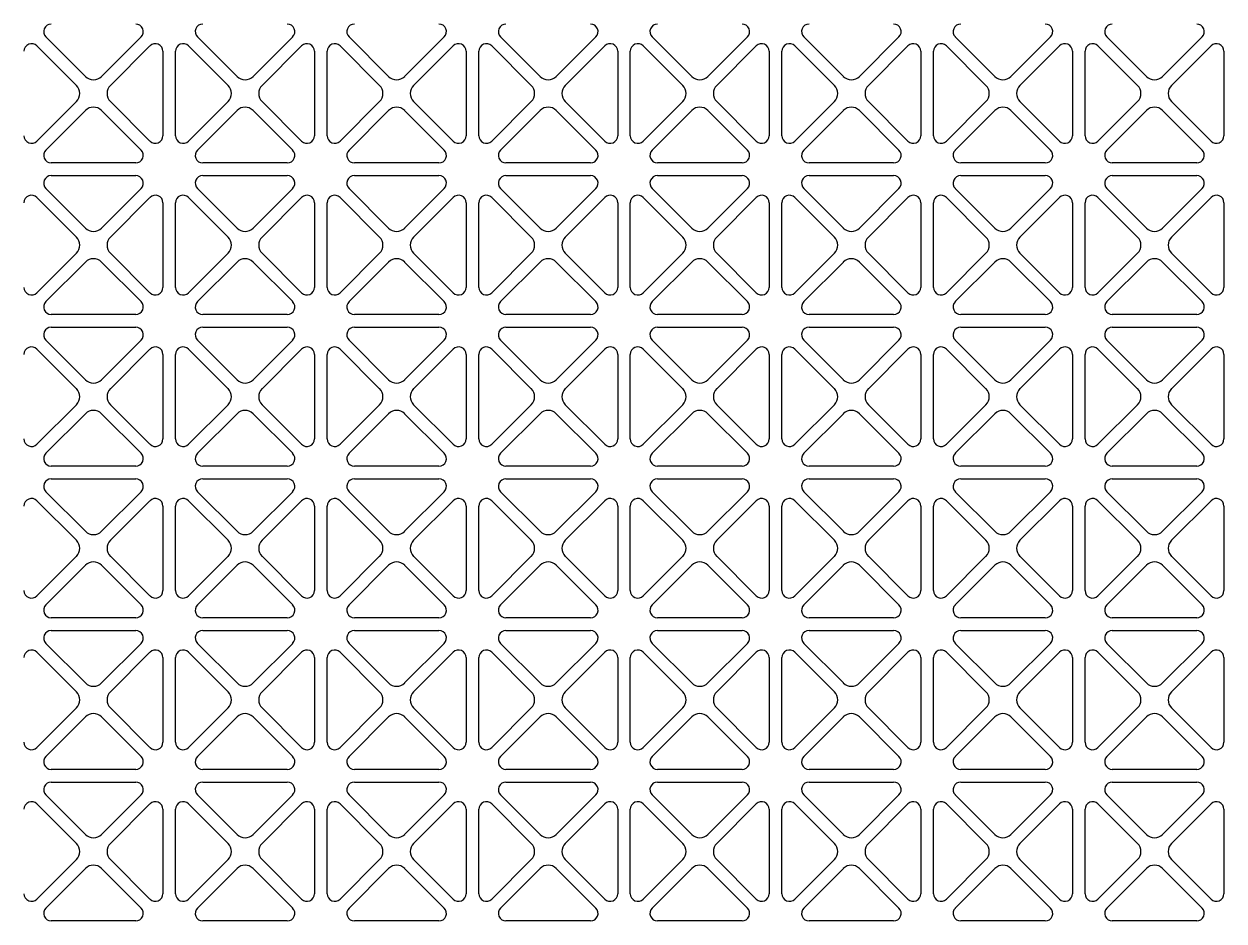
# Model space of a CAD drawing. Header units: millimetres. Extents: x 0 to 87554, y -20854 to 20404.
# Drawn here: x 15390.1 to 15580.1, y -5266.6 to -5124.6 of the extents above; entities that cross this region are included whole.
import ezdxf

# ---------------------------------------------------------------- set-up
doc = ezdxf.new("R2010")
doc.units = ezdxf.units.MM
doc.layers.get('0').update_dxf_attribs({"lineweight": 15})
doc.layers.add('WANGKONG_0', color=7, linetype='Continuous')

# ---------------------------------------------------------------- blocks, each defined once
blk = doc.blocks.new('ju77')
at = {"layer": 'WANGKONG_0', "color": 87, "linetype": 'Continuous'}
for p, q in [((-213.31, 338.69), (-219.58, 344.95)), ((-204.5, 344.95), (-210.77, 338.69)), ((-189.31, 338.69), (-195.58, 344.95)), ((-180.5, 344.95), (-186.77, 338.69)), ((-165.31, 338.69), (-171.58, 344.95)), ((-156.5, 344.95), (-162.77, 338.69)), ((-141.31, 338.69), (-147.58, 344.95)), ((-132.5, 344.95), (-138.77, 338.69)), ((-117.31, 338.69), (-123.58, 344.95)), ((-108.5, 344.95), (-114.77, 338.69)), ((-93.31, 338.69), (-99.58, 344.95)), ((-84.5, 344.95), (-90.77, 338.69)), ((-69.31, 338.69), (-75.58, 344.95)), ((-60.5, 344.95), (-66.77, 338.69)), ((-45.31, 338.69), (-51.58, 344.95)), ((-36.5, 344.95), (-42.77, 338.69)), ((-220.99, 343.54), (-214.73, 337.27)), ((-209.35, 337.27), (-203.09, 343.54)), ((-201.04, 342.69), (-201.04, 329.31)), ((-199.04, 329.31), (-199.04, 342.69)), ((-196.99, 343.54), (-190.73, 337.27)), ((-185.35, 337.27), (-179.09, 343.54)), ((-177.04, 342.69), (-177.04, 329.31)), ((-175.04, 329.31), (-175.04, 342.69)), ((-172.99, 343.54), (-166.73, 337.27)), ((-161.35, 337.27), (-155.09, 343.54)), ((-153.04, 342.69), (-153.04, 329.31)), ((-151.04, 329.31), (-151.04, 342.69)), ((-148.99, 343.54), (-142.73, 337.27)), ((-137.35, 337.27), (-131.09, 343.54)), ((-129.04, 342.69), (-129.04, 329.31)), ((-127.04, 329.31), (-127.04, 342.69)), ((-124.99, 343.54), (-118.73, 337.27)), ((-113.35, 337.27), (-107.09, 343.54)), ((-105.04, 342.69), (-105.04, 329.31)), ((-103.04, 329.31), (-103.04, 342.69)), ((-100.99, 343.54), (-94.73, 337.27)), ((-89.35, 337.27), (-83.09, 343.54)), ((-81.04, 342.69), (-81.04, 329.31)), ((-79.04, 329.31), (-79.04, 342.69)), ((-76.99, 343.54), (-70.73, 337.27)), ((-65.35, 337.27), (-59.09, 343.54)), ((-57.04, 342.69), (-57.04, 329.31)), ((-55.04, 329.31), (-55.04, 342.69)), ((-52.99, 343.54), (-46.73, 337.27)), ((-41.35, 337.27), (-35.09, 343.54)), ((-33.04, 342.69), (-33.04, 329.31)), ((-214.73, 334.73), (-220.99, 328.46)), ((-203.09, 328.46), (-209.35, 334.73)), ((-190.73, 334.73), (-196.99, 328.46)), ((-179.09, 328.46), (-185.35, 334.73)), ((-166.73, 334.73), (-172.99, 328.46)), ((-155.09, 328.46), (-161.35, 334.73)), ((-142.73, 334.73), (-148.99, 328.46)), ((-131.09, 328.46), (-137.35, 334.73)), ((-118.73, 334.73), (-124.99, 328.46)), ((-107.09, 328.46), (-113.35, 334.73)), ((-94.73, 334.73), (-100.99, 328.46)), ((-83.09, 328.46), (-89.35, 334.73)), ((-70.73, 334.73), (-76.99, 328.46)), ((-59.09, 328.46), (-65.35, 334.73)), ((-46.73, 334.73), (-52.99, 328.46)), ((-35.09, 328.46), (-41.35, 334.73)), ((-219.58, 327.05), (-213.31, 333.31)), ((-210.77, 333.31), (-204.5, 327.05)), ((-195.58, 327.05), (-189.31, 333.31)), ((-186.77, 333.31), (-180.5, 327.05)), ((-171.58, 327.05), (-165.31, 333.31)), ((-162.77, 333.31), (-156.5, 327.05)), ((-147.58, 327.05), (-141.31, 333.31)), ((-138.77, 333.31), (-132.5, 327.05)), ((-123.58, 327.05), (-117.31, 333.31)), ((-114.77, 333.31), (-108.5, 327.05)), ((-99.58, 327.05), (-93.31, 333.31)), ((-90.77, 333.31), (-84.5, 327.05)), ((-75.58, 327.05), (-69.31, 333.31)), ((-66.77, 333.31), (-60.5, 327.05)), ((-51.58, 327.05), (-45.31, 333.31)), ((-42.77, 333.31), (-36.5, 327.05)), ((-205.35, 325), (-218.73, 325)), ((-181.35, 325), (-194.73, 325)), ((-157.35, 325), (-170.73, 325)), ((-133.35, 325), (-146.73, 325)), ((-109.35, 325), (-122.73, 325)), ((-85.35, 325), (-98.73, 325)), ((-61.35, 325), (-74.73, 325)), ((-37.35, 325), (-50.73, 325)), ((-218.73, 323), (-205.35, 323)), ((-194.73, 323), (-181.35, 323)), ((-170.73, 323), (-157.35, 323)), ((-146.73, 323), (-133.35, 323)), ((-122.73, 323), (-109.35, 323)), ((-98.73, 323), (-85.35, 323)), ((-74.73, 323), (-61.35, 323)), ((-50.73, 323), (-37.35, 323)), ((-220.99, 319.54), (-214.73, 313.27)), ((-213.31, 314.69), (-219.58, 320.95)), ((-204.5, 320.95), (-210.77, 314.69)), ((-209.35, 313.27), (-203.09, 319.54)), ((-196.99, 319.54), (-190.73, 313.27)), ((-189.31, 314.69), (-195.58, 320.95)), ((-180.5, 320.95), (-186.77, 314.69)), ((-185.35, 313.27), (-179.09, 319.54)), ((-172.99, 319.54), (-166.73, 313.27)), ((-165.31, 314.69), (-171.58, 320.95)), ((-156.5, 320.95), (-162.77, 314.69)), ((-161.35, 313.27), (-155.09, 319.54)), ((-148.99, 319.54), (-142.73, 313.27)), ((-141.31, 314.69), (-147.58, 320.95)), ((-132.5, 320.95), (-138.77, 314.69)), ((-137.35, 313.27), (-131.09, 319.54)), ((-124.99, 319.54), (-118.73, 313.27)), ((-117.31, 314.69), (-123.58, 320.95)), ((-108.5, 320.95), (-114.77, 314.69)), ((-113.35, 313.27), (-107.09, 319.54)), ((-100.99, 319.54), (-94.73, 313.27)), ((-93.31, 314.69), (-99.58, 320.95)), ((-84.5, 320.95), (-90.77, 314.69)), ((-89.35, 313.27), (-83.09, 319.54)), ((-76.99, 319.54), (-70.73, 313.27)), ((-69.31, 314.69), (-75.58, 320.95)), ((-60.5, 320.95), (-66.77, 314.69)), ((-65.35, 313.27), (-59.09, 319.54)), ((-52.99, 319.54), (-46.73, 313.27)), ((-45.31, 314.69), (-51.58, 320.95)), ((-36.5, 320.95), (-42.77, 314.69)), ((-41.35, 313.27), (-35.09, 319.54)), ((-201.04, 318.69), (-201.04, 305.31)), ((-199.04, 305.31), (-199.04, 318.69)), ((-177.04, 318.69), (-177.04, 305.31)), ((-175.04, 305.31), (-175.04, 318.69)), ((-153.04, 318.69), (-153.04, 305.31)), ((-151.04, 305.31), (-151.04, 318.69)), ((-129.04, 318.69), (-129.04, 305.31)), ((-127.04, 305.31), (-127.04, 318.69)), ((-105.04, 318.69), (-105.04, 305.31)), ((-103.04, 305.31), (-103.04, 318.69)), ((-81.04, 318.69), (-81.04, 305.31)), ((-79.04, 305.31), (-79.04, 318.69)), ((-57.04, 318.69), (-57.04, 305.31)), ((-55.04, 305.31), (-55.04, 318.69)), ((-33.04, 318.69), (-33.04, 305.31)), ((-214.73, 310.73), (-220.99, 304.46)), ((-203.09, 304.46), (-209.35, 310.73)), ((-190.73, 310.73), (-196.99, 304.46)), ((-179.09, 304.46), (-185.35, 310.73)), ((-166.73, 310.73), (-172.99, 304.46)), ((-155.09, 304.46), (-161.35, 310.73)), ((-142.73, 310.73), (-148.99, 304.46)), ((-131.09, 304.46), (-137.35, 310.73)), ((-118.73, 310.73), (-124.99, 304.46)), ((-107.09, 304.46), (-113.35, 310.73)), ((-94.73, 310.73), (-100.99, 304.46)), ((-83.09, 304.46), (-89.35, 310.73)), ((-70.73, 310.73), (-76.99, 304.46)), ((-59.09, 304.46), (-65.35, 310.73)), ((-46.73, 310.73), (-52.99, 304.46)), ((-35.09, 304.46), (-41.35, 310.73)), ((-219.58, 303.05), (-213.31, 309.31)), ((-210.77, 309.31), (-204.5, 303.05)), ((-195.58, 303.05), (-189.31, 309.31)), ((-186.77, 309.31), (-180.5, 303.05)), ((-171.58, 303.05), (-165.31, 309.31)), ((-162.77, 309.31), (-156.5, 303.05)), ((-147.58, 303.05), (-141.31, 309.31)), ((-138.77, 309.31), (-132.5, 303.05)), ((-123.58, 303.05), (-117.31, 309.31)), ((-114.77, 309.31), (-108.5, 303.05)), ((-99.58, 303.05), (-93.31, 309.31)), ((-90.77, 309.31), (-84.5, 303.05)), ((-75.58, 303.05), (-69.31, 309.31)), ((-66.77, 309.31), (-60.5, 303.05)), ((-51.58, 303.05), (-45.31, 309.31)), ((-42.77, 309.31), (-36.5, 303.05)), ((-205.35, 301), (-218.73, 301)), ((-181.35, 301), (-194.73, 301)), ((-157.35, 301), (-170.73, 301)), ((-133.35, 301), (-146.73, 301)), ((-109.35, 301), (-122.73, 301)), ((-85.35, 301), (-98.73, 301)), ((-61.35, 301), (-74.73, 301)), ((-37.35, 301), (-50.73, 301)), ((-218.73, 299), (-205.35, 299)), ((-194.73, 299), (-181.35, 299)), ((-170.73, 299), (-157.35, 299)), ((-146.73, 299), (-133.35, 299)), ((-122.73, 299), (-109.35, 299)), ((-98.73, 299), (-85.35, 299)), ((-74.73, 299), (-61.35, 299)), ((-50.73, 299), (-37.35, 299)), ((-213.31, 290.69), (-219.58, 296.95)), ((-204.5, 296.95), (-210.77, 290.69)), ((-189.31, 290.69), (-195.58, 296.95)), ((-180.5, 296.95), (-186.77, 290.69)), ((-165.31, 290.69), (-171.58, 296.95)), ((-156.5, 296.95), (-162.77, 290.69)), ((-141.31, 290.69), (-147.58, 296.95)), ((-132.5, 296.95), (-138.77, 290.69)), ((-117.31, 290.69), (-123.58, 296.95)), ((-108.5, 296.95), (-114.77, 290.69)), ((-93.31, 290.69), (-99.58, 296.95)), ((-84.5, 296.95), (-90.77, 290.69)), ((-69.31, 290.69), (-75.58, 296.95)), ((-60.5, 296.95), (-66.77, 290.69)), ((-45.31, 290.69), (-51.58, 296.95)), ((-36.5, 296.95), (-42.77, 290.69)), ((-220.99, 295.54), (-214.73, 289.27)), ((-209.35, 289.27), (-203.09, 295.54)), ((-201.04, 294.69), (-201.04, 281.31)), ((-199.04, 281.31), (-199.04, 294.69)), ((-196.99, 295.54), (-190.73, 289.27)), ((-185.35, 289.27), (-179.09, 295.54)), ((-177.04, 294.69), (-177.04, 281.31)), ((-175.04, 281.31), (-175.04, 294.69)), ((-172.99, 295.54), (-166.73, 289.27)), ((-161.35, 289.27), (-155.09, 295.54)), ((-153.04, 294.69), (-153.04, 281.31)), ((-151.04, 281.31), (-151.04, 294.69)), ((-148.99, 295.54), (-142.73, 289.27)), ((-137.35, 289.27), (-131.09, 295.54)), ((-129.04, 294.69), (-129.04, 281.31)), ((-127.04, 281.31), (-127.04, 294.69)), ((-124.99, 295.54), (-118.73, 289.27)), ((-113.35, 289.27), (-107.09, 295.54)), ((-105.04, 294.69), (-105.04, 281.31)), ((-103.04, 281.31), (-103.04, 294.69)), ((-100.99, 295.54), (-94.73, 289.27)), ((-89.35, 289.27), (-83.09, 295.54)), ((-81.04, 294.69), (-81.04, 281.31)), ((-79.04, 281.31), (-79.04, 294.69)), ((-76.99, 295.54), (-70.73, 289.27)), ((-65.35, 289.27), (-59.09, 295.54)), ((-57.04, 294.69), (-57.04, 281.31)), ((-55.04, 281.31), (-55.04, 294.69)), ((-52.99, 295.54), (-46.73, 289.27)), ((-41.35, 289.27), (-35.09, 295.54)), ((-33.04, 294.69), (-33.04, 281.31)), ((-214.73, 286.73), (-220.99, 280.46)), ((-219.58, 279.05), (-213.31, 285.31)), ((-210.77, 285.31), (-204.5, 279.05)), ((-203.09, 280.46), (-209.35, 286.73)), ((-190.73, 286.73), (-196.99, 280.46)), ((-195.58, 279.05), (-189.31, 285.31)), ((-186.77, 285.31), (-180.5, 279.05)), ((-179.09, 280.46), (-185.35, 286.73)), ((-166.73, 286.73), (-172.99, 280.46)), ((-171.58, 279.05), (-165.31, 285.31)), ((-162.77, 285.31), (-156.5, 279.05)), ((-155.09, 280.46), (-161.35, 286.73)), ((-142.73, 286.73), (-148.99, 280.46)), ((-147.58, 279.05), (-141.31, 285.31)), ((-138.77, 285.31), (-132.5, 279.05)), ((-131.09, 280.46), (-137.35, 286.73)), ((-118.73, 286.73), (-124.99, 280.46)), ((-123.58, 279.05), (-117.31, 285.31)), ((-114.77, 285.31), (-108.5, 279.05)), ((-107.09, 280.46), (-113.35, 286.73)), ((-94.73, 286.73), (-100.99, 280.46)), ((-99.58, 279.05), (-93.31, 285.31)), ((-90.77, 285.31), (-84.5, 279.05)), ((-83.09, 280.46), (-89.35, 286.73)), ((-70.73, 286.73), (-76.99, 280.46)), ((-75.58, 279.05), (-69.31, 285.31)), ((-66.77, 285.31), (-60.5, 279.05)), ((-59.09, 280.46), (-65.35, 286.73)), ((-46.73, 286.73), (-52.99, 280.46)), ((-51.58, 279.05), (-45.31, 285.31)), ((-42.77, 285.31), (-36.5, 279.05)), ((-35.09, 280.46), (-41.35, 286.73)), ((-205.35, 277), (-218.73, 277)), ((-181.35, 277), (-194.73, 277)), ((-157.35, 277), (-170.73, 277)), ((-133.35, 277), (-146.73, 277)), ((-109.35, 277), (-122.73, 277)), ((-85.35, 277), (-98.73, 277)), ((-61.35, 277), (-74.73, 277)), ((-37.35, 277), (-50.73, 277)), ((-218.73, 275), (-205.35, 275)), ((-194.73, 275), (-181.35, 275)), ((-170.73, 275), (-157.35, 275)), ((-146.73, 275), (-133.35, 275)), ((-122.73, 275), (-109.35, 275)), ((-98.73, 275), (-85.35, 275)), ((-74.73, 275), (-61.35, 275)), ((-50.73, 275), (-37.35, 275)), ((-213.31, 266.69), (-219.58, 272.95)), ((-204.5, 272.95), (-210.77, 266.69)), ((-189.31, 266.69), (-195.58, 272.95)), ((-180.5, 272.95), (-186.77, 266.69)), ((-165.31, 266.69), (-171.58, 272.95)), ((-156.5, 272.95), (-162.77, 266.69)), ((-141.31, 266.69), (-147.58, 272.95)), ((-132.5, 272.95), (-138.77, 266.69)), ((-117.31, 266.69), (-123.58, 272.95)), ((-108.5, 272.95), (-114.77, 266.69)), ((-93.31, 266.69), (-99.58, 272.95)), ((-84.5, 272.95), (-90.77, 266.69)), ((-69.31, 266.69), (-75.58, 272.95)), ((-60.5, 272.95), (-66.77, 266.69)), ((-45.31, 266.69), (-51.58, 272.95)), ((-36.5, 272.95), (-42.77, 266.69)), ((-220.99, 271.54), (-214.73, 265.27)), ((-209.35, 265.27), (-203.09, 271.54)), ((-201.04, 270.69), (-201.04, 257.31)), ((-199.04, 257.31), (-199.04, 270.69)), ((-196.99, 271.54), (-190.73, 265.27)), ((-185.35, 265.27), (-179.09, 271.54)), ((-177.04, 270.69), (-177.04, 257.31)), ((-175.04, 257.31), (-175.04, 270.69)), ((-172.99, 271.54), (-166.73, 265.27)), ((-161.35, 265.27), (-155.09, 271.54)), ((-153.04, 270.69), (-153.04, 257.31)), ((-151.04, 257.31), (-151.04, 270.69)), ((-148.99, 271.54), (-142.73, 265.27)), ((-137.35, 265.27), (-131.09, 271.54)), ((-129.04, 270.69), (-129.04, 257.31)), ((-127.04, 257.31), (-127.04, 270.69)), ((-124.99, 271.54), (-118.73, 265.27)), ((-113.35, 265.27), (-107.09, 271.54)), ((-105.04, 270.69), (-105.04, 257.31)), ((-103.04, 257.31), (-103.04, 270.69)), ((-100.99, 271.54), (-94.73, 265.27)), ((-89.35, 265.27), (-83.09, 271.54)), ((-81.04, 270.69), (-81.04, 257.31)), ((-79.04, 257.31), (-79.04, 270.69)), ((-76.99, 271.54), (-70.73, 265.27)), ((-65.35, 265.27), (-59.09, 271.54)), ((-57.04, 270.69), (-57.04, 257.31)), ((-55.04, 257.31), (-55.04, 270.69)), ((-52.99, 271.54), (-46.73, 265.27)), ((-41.35, 265.27), (-35.09, 271.54)), ((-33.04, 270.69), (-33.04, 257.31)), ((-214.73, 262.73), (-220.99, 256.46)), ((-203.09, 256.46), (-209.35, 262.73)), ((-190.73, 262.73), (-196.99, 256.46)), ((-179.09, 256.46), (-185.35, 262.73)), ((-166.73, 262.73), (-172.99, 256.46)), ((-155.09, 256.46), (-161.35, 262.73)), ((-142.73, 262.73), (-148.99, 256.46)), ((-131.09, 256.46), (-137.35, 262.73)), ((-118.73, 262.73), (-124.99, 256.46)), ((-107.09, 256.46), (-113.35, 262.73)), ((-94.73, 262.73), (-100.99, 256.46)), ((-83.09, 256.46), (-89.35, 262.73)), ((-70.73, 262.73), (-76.99, 256.46)), ((-59.09, 256.46), (-65.35, 262.73)), ((-46.73, 262.73), (-52.99, 256.46)), ((-35.09, 256.46), (-41.35, 262.73)), ((-219.58, 255.05), (-213.31, 261.31)), ((-210.77, 261.31), (-204.5, 255.05)), ((-195.58, 255.05), (-189.31, 261.31)), ((-186.77, 261.31), (-180.5, 255.05)), ((-171.58, 255.05), (-165.31, 261.31)), ((-162.77, 261.31), (-156.5, 255.05)), ((-147.58, 255.05), (-141.31, 261.31)), ((-138.77, 261.31), (-132.5, 255.05)), ((-123.58, 255.05), (-117.31, 261.31)), ((-114.77, 261.31), (-108.5, 255.05)), ((-99.58, 255.05), (-93.31, 261.31)), ((-90.77, 261.31), (-84.5, 255.05)), ((-75.58, 255.05), (-69.31, 261.31)), ((-66.77, 261.31), (-60.5, 255.05)), ((-51.58, 255.05), (-45.31, 261.31)), ((-42.77, 261.31), (-36.5, 255.05)), ((-205.35, 253), (-218.73, 253)), ((-181.35, 253), (-194.73, 253)), ((-157.35, 253), (-170.73, 253)), ((-133.35, 253), (-146.73, 253)), ((-109.35, 253), (-122.73, 253)), ((-85.35, 253), (-98.73, 253)), ((-61.35, 253), (-74.73, 253)), ((-37.35, 253), (-50.73, 253)), ((-218.73, 251), (-205.35, 251)), ((-194.73, 251), (-181.35, 251)), ((-170.73, 251), (-157.35, 251)), ((-146.73, 251), (-133.35, 251)), ((-122.73, 251), (-109.35, 251)), ((-98.73, 251), (-85.35, 251)), ((-74.73, 251), (-61.35, 251)), ((-50.73, 251), (-37.35, 251)), ((-213.31, 242.69), (-219.58, 248.95)), ((-204.5, 248.95), (-210.77, 242.69)), ((-189.31, 242.69), (-195.58, 248.95)), ((-180.5, 248.95), (-186.77, 242.69)), ((-165.31, 242.69), (-171.58, 248.95)), ((-156.5, 248.95), (-162.77, 242.69)), ((-141.31, 242.69), (-147.58, 248.95)), ((-132.5, 248.95), (-138.77, 242.69)), ((-117.31, 242.69), (-123.58, 248.95)), ((-108.5, 248.95), (-114.77, 242.69)), ((-93.31, 242.69), (-99.58, 248.95)), ((-84.5, 248.95), (-90.77, 242.69)), ((-69.31, 242.69), (-75.58, 248.95)), ((-60.5, 248.95), (-66.77, 242.69)), ((-45.31, 242.69), (-51.58, 248.95)), ((-36.5, 248.95), (-42.77, 242.69)), ((-220.99, 247.54), (-214.73, 241.27)), ((-209.35, 241.27), (-203.09, 247.54)), ((-196.99, 247.54), (-190.73, 241.27)), ((-185.35, 241.27), (-179.09, 247.54)), ((-172.99, 247.54), (-166.73, 241.27)), ((-161.35, 241.27), (-155.09, 247.54)), ((-148.99, 247.54), (-142.73, 241.27)), ((-137.35, 241.27), (-131.09, 247.54)), ((-124.99, 247.54), (-118.73, 241.27)), ((-113.35, 241.27), (-107.09, 247.54)), ((-100.99, 247.54), (-94.73, 241.27)), ((-89.35, 241.27), (-83.09, 247.54)), ((-76.99, 247.54), (-70.73, 241.27)), ((-65.35, 241.27), (-59.09, 247.54)), ((-52.99, 247.54), (-46.73, 241.27)), ((-41.35, 241.27), (-35.09, 247.54)), ((-201.04, 246.69), (-201.04, 233.31)), ((-199.04, 233.31), (-199.04, 246.69)), ((-177.04, 246.69), (-177.04, 233.31)), ((-175.04, 233.31), (-175.04, 246.69)), ((-153.04, 246.69), (-153.04, 233.31)), ((-151.04, 233.31), (-151.04, 246.69)), ((-129.04, 246.69), (-129.04, 233.31)), ((-127.04, 233.31), (-127.04, 246.69)), ((-105.04, 246.69), (-105.04, 233.31)), ((-103.04, 233.31), (-103.04, 246.69)), ((-81.04, 246.69), (-81.04, 233.31)), ((-79.04, 233.31), (-79.04, 246.69)), ((-57.04, 246.69), (-57.04, 233.31)), ((-55.04, 233.31), (-55.04, 246.69)), ((-33.04, 246.69), (-33.04, 233.31)), ((-214.73, 238.73), (-220.99, 232.46)), ((-203.09, 232.46), (-209.35, 238.73)), ((-190.73, 238.73), (-196.99, 232.46)), ((-179.09, 232.46), (-185.35, 238.73)), ((-166.73, 238.73), (-172.99, 232.46)), ((-155.09, 232.46), (-161.35, 238.73)), ((-142.73, 238.73), (-148.99, 232.46)), ((-131.09, 232.46), (-137.35, 238.73)), ((-118.73, 238.73), (-124.99, 232.46)), ((-107.09, 232.46), (-113.35, 238.73)), ((-94.73, 238.73), (-100.99, 232.46)), ((-83.09, 232.46), (-89.35, 238.73)), ((-70.73, 238.73), (-76.99, 232.46)), ((-59.09, 232.46), (-65.35, 238.73)), ((-46.73, 238.73), (-52.99, 232.46)), ((-35.09, 232.46), (-41.35, 238.73)), ((-219.58, 231.05), (-213.31, 237.31)), ((-210.77, 237.31), (-204.5, 231.05)), ((-195.58, 231.05), (-189.31, 237.31)), ((-186.77, 237.31), (-180.5, 231.05)), ((-171.58, 231.05), (-165.31, 237.31)), ((-162.77, 237.31), (-156.5, 231.05)), ((-147.58, 231.05), (-141.31, 237.31)), ((-138.77, 237.31), (-132.5, 231.05)), ((-123.58, 231.05), (-117.31, 237.31)), ((-114.77, 237.31), (-108.5, 231.05)), ((-99.58, 231.05), (-93.31, 237.31)), ((-90.77, 237.31), (-84.5, 231.05)), ((-75.58, 231.05), (-69.31, 237.31)), ((-66.77, 237.31), (-60.5, 231.05)), ((-51.58, 231.05), (-45.31, 237.31)), ((-42.77, 237.31), (-36.5, 231.05)), ((-205.35, 229), (-218.73, 229)), ((-181.35, 229), (-194.73, 229)), ((-157.35, 229), (-170.73, 229)), ((-133.35, 229), (-146.73, 229)), ((-109.35, 229), (-122.73, 229)), ((-85.35, 229), (-98.73, 229)), ((-61.35, 229), (-74.73, 229)), ((-37.35, 229), (-50.73, 229)), ((-218.73, 227), (-205.35, 227)), ((-194.73, 227), (-181.35, 227)), ((-170.73, 227), (-157.35, 227)), ((-146.73, 227), (-133.35, 227)), ((-122.73, 227), (-109.35, 227)), ((-98.73, 227), (-85.35, 227)), ((-74.73, 227), (-61.35, 227)), ((-50.73, 227), (-37.35, 227)), ((-213.31, 218.69), (-219.58, 224.95)), ((-204.5, 224.95), (-210.77, 218.69)), ((-189.31, 218.69), (-195.58, 224.95)), ((-180.5, 224.95), (-186.77, 218.69)), ((-165.31, 218.69), (-171.58, 224.95)), ((-156.5, 224.95), (-162.77, 218.69)), ((-141.31, 218.69), (-147.58, 224.95)), ((-132.5, 224.95), (-138.77, 218.69)), ((-117.31, 218.69), (-123.58, 224.95)), ((-108.5, 224.95), (-114.77, 218.69)), ((-93.31, 218.69), (-99.58, 224.95)), ((-84.5, 224.95), (-90.77, 218.69)), ((-69.31, 218.69), (-75.58, 224.95)), ((-60.5, 224.95), (-66.77, 218.69)), ((-45.31, 218.69), (-51.58, 224.95)), ((-36.5, 224.95), (-42.77, 218.69)), ((-220.99, 223.54), (-214.73, 217.27)), ((-209.35, 217.27), (-203.09, 223.54)), ((-201.04, 222.69), (-201.04, 209.31)), ((-199.04, 209.31), (-199.04, 222.69)), ((-196.99, 223.54), (-190.73, 217.27)), ((-185.35, 217.27), (-179.09, 223.54)), ((-177.04, 222.69), (-177.04, 209.31)), ((-175.04, 209.31), (-175.04, 222.69)), ((-172.99, 223.54), (-166.73, 217.27)), ((-161.35, 217.27), (-155.09, 223.54)), ((-153.04, 222.69), (-153.04, 209.31)), ((-151.04, 209.31), (-151.04, 222.69)), ((-148.99, 223.54), (-142.73, 217.27)), ((-137.35, 217.27), (-131.09, 223.54)), ((-129.04, 222.69), (-129.04, 209.31)), ((-127.04, 209.31), (-127.04, 222.69)), ((-124.99, 223.54), (-118.73, 217.27)), ((-113.35, 217.27), (-107.09, 223.54)), ((-105.04, 222.69), (-105.04, 209.31)), ((-103.04, 209.31), (-103.04, 222.69)), ((-100.99, 223.54), (-94.73, 217.27)), ((-89.35, 217.27), (-83.09, 223.54)), ((-81.04, 222.69), (-81.04, 209.31)), ((-79.04, 209.31), (-79.04, 222.69)), ((-76.99, 223.54), (-70.73, 217.27)), ((-65.35, 217.27), (-59.09, 223.54)), ((-57.04, 222.69), (-57.04, 209.31)), ((-55.04, 209.31), (-55.04, 222.69)), ((-52.99, 223.54), (-46.73, 217.27)), ((-41.35, 217.27), (-35.09, 223.54)), ((-33.04, 222.69), (-33.04, 209.31)), ((-214.73, 214.73), (-220.99, 208.46)), ((-203.09, 208.46), (-209.35, 214.73)), ((-190.73, 214.73), (-196.99, 208.46)), ((-179.09, 208.46), (-185.35, 214.73)), ((-166.73, 214.73), (-172.99, 208.46)), ((-155.09, 208.46), (-161.35, 214.73)), ((-142.73, 214.73), (-148.99, 208.46)), ((-131.09, 208.46), (-137.35, 214.73)), ((-118.73, 214.73), (-124.99, 208.46)), ((-107.09, 208.46), (-113.35, 214.73)), ((-94.73, 214.73), (-100.99, 208.46)), ((-83.09, 208.46), (-89.35, 214.73)), ((-70.73, 214.73), (-76.99, 208.46)), ((-59.09, 208.46), (-65.35, 214.73)), ((-46.73, 214.73), (-52.99, 208.46)), ((-35.09, 208.46), (-41.35, 214.73)), ((-219.58, 207.05), (-213.31, 213.31)), ((-210.77, 213.31), (-204.5, 207.05)), ((-195.58, 207.05), (-189.31, 213.31)), ((-186.77, 213.31), (-180.5, 207.05)), ((-171.58, 207.05), (-165.31, 213.31)), ((-162.77, 213.31), (-156.5, 207.05)), ((-147.58, 207.05), (-141.31, 213.31)), ((-138.77, 213.31), (-132.5, 207.05)), ((-123.58, 207.05), (-117.31, 213.31)), ((-114.77, 213.31), (-108.5, 207.05)), ((-99.58, 207.05), (-93.31, 213.31)), ((-90.77, 213.31), (-84.5, 207.05)), ((-75.58, 207.05), (-69.31, 213.31)), ((-66.77, 213.31), (-60.5, 207.05)), ((-51.58, 207.05), (-45.31, 213.31)), ((-42.77, 213.31), (-36.5, 207.05)), ((-205.35, 205), (-218.73, 205)), ((-181.35, 205), (-194.73, 205)), ((-157.35, 205), (-170.73, 205)), ((-133.35, 205), (-146.73, 205)), ((-109.35, 205), (-122.73, 205)), ((-85.35, 205), (-98.73, 205)), ((-61.35, 205), (-74.73, 205)), ((-37.35, 205), (-50.73, 205))]:
    blk.add_line(p, q, dxfattribs=at)
for centre, radius, start, end in [((-218.73, 345.8), 1.2, 90, 225), ((-205.35, 345.8), 1.2, 315, 90), ((-194.73, 345.8), 1.2, 90, 225), ((-181.35, 345.8), 1.2, 315, 90), ((-170.73, 345.8), 1.2, 90, 225), ((-157.35, 345.8), 1.2, 315, 90), ((-146.73, 345.8), 1.2, 90, 225), ((-133.35, 345.8), 1.2, 315, 90), ((-122.73, 345.8), 1.2, 90, 225), ((-109.35, 345.8), 1.2, 315, 90), ((-98.73, 345.8), 1.2, 90, 225), ((-85.35, 345.8), 1.2, 315, 90), ((-74.73, 345.8), 1.2, 90, 225), ((-61.35, 345.8), 1.2, 315, 90), ((-50.73, 345.8), 1.2, 90, 225), ((-37.35, 345.8), 1.2, 315, 90), ((-221.84, 342.69), 1.2, 45, 180), ((-202.24, 342.69), 1.2, 0, 135), ((-197.84, 342.69), 1.2, 45, 180), ((-178.24, 342.69), 1.2, 0, 135), ((-173.84, 342.69), 1.2, 45, 180), ((-154.24, 342.69), 1.2, 0, 135), ((-149.84, 342.69), 1.2, 45, 180), ((-130.24, 342.69), 1.2, 0, 135), ((-125.84, 342.69), 1.2, 45, 180), ((-106.24, 342.69), 1.2, 0, 135), ((-101.84, 342.69), 1.2, 45, 180), ((-82.24, 342.69), 1.2, 0, 135), ((-77.84, 342.69), 1.2, 45, 180), ((-58.24, 342.69), 1.2, 0, 135), ((-53.84, 342.69), 1.2, 45, 180), ((-34.24, 342.69), 1.2, 0, 135), ((-212.04, 339.96), 1.8, 225, 315), ((-188.04, 339.96), 1.8, 225, 315), ((-164.04, 339.96), 1.8, 225, 315), ((-140.04, 339.96), 1.8, 225, 315), ((-116.04, 339.96), 1.8, 225, 315), ((-92.04, 339.96), 1.8, 225, 315), ((-68.04, 339.96), 1.8, 225, 315), ((-44.04, 339.96), 1.8, 225, 315), ((-216, 336), 1.8, 315, 45), ((-208.08, 336), 1.8, 135, 225), ((-192, 336), 1.8, 315, 45), ((-184.08, 336), 1.8, 135, 225), ((-168, 336), 1.8, 315, 45), ((-160.08, 336), 1.8, 135, 225), ((-144, 336), 1.8, 315, 45), ((-136.08, 336), 1.8, 135, 225), ((-120, 336), 1.8, 315, 45), ((-112.08, 336), 1.8, 135, 225), ((-96, 336), 1.8, 315, 45), ((-88.08, 336), 1.8, 135, 225), ((-72, 336), 1.8, 315, 45), ((-64.08, 336), 1.8, 135, 225), ((-48, 336), 1.8, 315, 45), ((-40.08, 336), 1.8, 135, 225), ((-212.04, 332.04), 1.8, 45, 135), ((-188.04, 332.04), 1.8, 45, 135), ((-164.04, 332.04), 1.8, 45, 135), ((-140.04, 332.04), 1.8, 45, 135), ((-116.04, 332.04), 1.8, 45, 135), ((-92.04, 332.04), 1.8, 45, 135), ((-68.04, 332.04), 1.8, 45, 135), ((-44.04, 332.04), 1.8, 45, 135), ((-221.84, 329.31), 1.2, 180, 315), ((-202.24, 329.31), 1.2, 225, 0), ((-197.84, 329.31), 1.2, 180, 315), ((-178.24, 329.31), 1.2, 225, 0), ((-173.84, 329.31), 1.2, 180, 315), ((-154.24, 329.31), 1.2, 225, 0), ((-149.84, 329.31), 1.2, 180, 315), ((-130.24, 329.31), 1.2, 225, 0), ((-125.84, 329.31), 1.2, 180, 315), ((-106.24, 329.31), 1.2, 225, 0), ((-101.84, 329.31), 1.2, 180, 315), ((-82.24, 329.31), 1.2, 225, 0), ((-77.84, 329.31), 1.2, 180, 315), ((-58.24, 329.31), 1.2, 225, 0), ((-53.84, 329.31), 1.2, 180, 315), ((-34.24, 329.31), 1.2, 225, 0), ((-218.73, 326.2), 1.2, 135, 270), ((-205.35, 326.2), 1.2, 270, 45), ((-194.73, 326.2), 1.2, 135, 270), ((-181.35, 326.2), 1.2, 270, 45), ((-170.73, 326.2), 1.2, 135, 270), ((-157.35, 326.2), 1.2, 270, 45), ((-146.73, 326.2), 1.2, 135, 270), ((-133.35, 326.2), 1.2, 270, 45), ((-122.73, 326.2), 1.2, 135, 270), ((-109.35, 326.2), 1.2, 270, 45), ((-98.73, 326.2), 1.2, 135, 270), ((-85.35, 326.2), 1.2, 270, 45), ((-74.73, 326.2), 1.2, 135, 270), ((-61.35, 326.2), 1.2, 270, 45), ((-50.73, 326.2), 1.2, 135, 270), ((-37.35, 326.2), 1.2, 270, 45), ((-218.73, 321.8), 1.2, 90, 225), ((-205.35, 321.8), 1.2, 315, 90), ((-194.73, 321.8), 1.2, 90, 225), ((-181.35, 321.8), 1.2, 315, 90), ((-170.73, 321.8), 1.2, 90, 225), ((-157.35, 321.8), 1.2, 315, 90), ((-146.73, 321.8), 1.2, 90, 225), ((-133.35, 321.8), 1.2, 315, 90), ((-122.73, 321.8), 1.2, 90, 225), ((-109.35, 321.8), 1.2, 315, 90), ((-98.73, 321.8), 1.2, 90, 225), ((-85.35, 321.8), 1.2, 315, 90), ((-74.73, 321.8), 1.2, 90, 225), ((-61.35, 321.8), 1.2, 315, 90), ((-50.73, 321.8), 1.2, 90, 225), ((-37.35, 321.8), 1.2, 315, 90), ((-221.84, 318.69), 1.2, 45, 180), ((-202.24, 318.69), 1.2, 0, 135), ((-197.84, 318.69), 1.2, 45, 180), ((-178.24, 318.69), 1.2, 0, 135), ((-173.84, 318.69), 1.2, 45, 180), ((-154.24, 318.69), 1.2, 0, 135), ((-149.84, 318.69), 1.2, 45, 180), ((-130.24, 318.69), 1.2, 0, 135), ((-125.84, 318.69), 1.2, 45, 180), ((-106.24, 318.69), 1.2, 0, 135), ((-101.84, 318.69), 1.2, 45, 180), ((-82.24, 318.69), 1.2, 0, 135), ((-77.84, 318.69), 1.2, 45, 180), ((-58.24, 318.69), 1.2, 0, 135), ((-53.84, 318.69), 1.2, 45, 180), ((-34.24, 318.69), 1.2, 0, 135), ((-212.04, 315.96), 1.8, 225, 315), ((-188.04, 315.96), 1.8, 225, 315), ((-164.04, 315.96), 1.8, 225, 315), ((-140.04, 315.96), 1.8, 225, 315), ((-116.04, 315.96), 1.8, 225, 315), ((-92.04, 315.96), 1.8, 225, 315), ((-68.04, 315.96), 1.8, 225, 315), ((-44.04, 315.96), 1.8, 225, 315), ((-216, 312), 1.8, 315, 45), ((-208.08, 312), 1.8, 135, 225), ((-192, 312), 1.8, 315, 45), ((-184.08, 312), 1.8, 135, 225), ((-168, 312), 1.8, 315, 45), ((-160.08, 312), 1.8, 135, 225), ((-144, 312), 1.8, 315, 45), ((-136.08, 312), 1.8, 135, 225), ((-120, 312), 1.8, 315, 45), ((-112.08, 312), 1.8, 135, 225), ((-96, 312), 1.8, 315, 45), ((-88.08, 312), 1.8, 135, 225), ((-72, 312), 1.8, 315, 45), ((-64.08, 312), 1.8, 135, 225), ((-48, 312), 1.8, 315, 45), ((-40.08, 312), 1.8, 135, 225), ((-212.04, 308.04), 1.8, 45, 135), ((-188.04, 308.04), 1.8, 45, 135), ((-164.04, 308.04), 1.8, 45, 135), ((-140.04, 308.04), 1.8, 45, 135), ((-116.04, 308.04), 1.8, 45, 135), ((-92.04, 308.04), 1.8, 45, 135), ((-68.04, 308.04), 1.8, 45, 135), ((-44.04, 308.04), 1.8, 45, 135), ((-221.84, 305.31), 1.2, 180, 315), ((-202.24, 305.31), 1.2, 225, 0), ((-197.84, 305.31), 1.2, 180, 315), ((-178.24, 305.31), 1.2, 225, 0), ((-173.84, 305.31), 1.2, 180, 315), ((-154.24, 305.31), 1.2, 225, 0), ((-149.84, 305.31), 1.2, 180, 315), ((-130.24, 305.31), 1.2, 225, 0), ((-125.84, 305.31), 1.2, 180, 315), ((-106.24, 305.31), 1.2, 225, 0), ((-101.84, 305.31), 1.2, 180, 315), ((-82.24, 305.31), 1.2, 225, 0), ((-77.84, 305.31), 1.2, 180, 315), ((-58.24, 305.31), 1.2, 225, 0), ((-53.84, 305.31), 1.2, 180, 315), ((-34.24, 305.31), 1.2, 225, 0), ((-218.73, 302.2), 1.2, 135, 270), ((-205.35, 302.2), 1.2, 270, 45), ((-194.73, 302.2), 1.2, 135, 270), ((-181.35, 302.2), 1.2, 270, 45), ((-170.73, 302.2), 1.2, 135, 270), ((-157.35, 302.2), 1.2, 270, 45), ((-146.73, 302.2), 1.2, 135, 270), ((-133.35, 302.2), 1.2, 270, 45), ((-122.73, 302.2), 1.2, 135, 270), ((-109.35, 302.2), 1.2, 270, 45), ((-98.73, 302.2), 1.2, 135, 270), ((-85.35, 302.2), 1.2, 270, 45), ((-74.73, 302.2), 1.2, 135, 270), ((-61.35, 302.2), 1.2, 270, 45), ((-50.73, 302.2), 1.2, 135, 270), ((-37.35, 302.2), 1.2, 270, 45), ((-218.73, 297.8), 1.2, 90, 225), ((-205.35, 297.8), 1.2, 315, 90), ((-194.73, 297.8), 1.2, 90, 225), ((-181.35, 297.8), 1.2, 315, 90), ((-170.73, 297.8), 1.2, 90, 225), ((-157.35, 297.8), 1.2, 315, 90), ((-146.73, 297.8), 1.2, 90, 225), ((-133.35, 297.8), 1.2, 315, 90), ((-122.73, 297.8), 1.2, 90, 225), ((-109.35, 297.8), 1.2, 315, 90), ((-98.73, 297.8), 1.2, 90, 225), ((-85.35, 297.8), 1.2, 315, 90), ((-74.73, 297.8), 1.2, 90, 225), ((-61.35, 297.8), 1.2, 315, 90), ((-50.73, 297.8), 1.2, 90, 225), ((-37.35, 297.8), 1.2, 315, 90), ((-221.84, 294.69), 1.2, 45, 180), ((-202.24, 294.69), 1.2, 0, 135), ((-197.84, 294.69), 1.2, 45, 180), ((-178.24, 294.69), 1.2, 0, 135), ((-173.84, 294.69), 1.2, 45, 180), ((-154.24, 294.69), 1.2, 0, 135), ((-149.84, 294.69), 1.2, 45, 180), ((-130.24, 294.69), 1.2, 0, 135), ((-125.84, 294.69), 1.2, 45, 180), ((-106.24, 294.69), 1.2, 0, 135), ((-101.84, 294.69), 1.2, 45, 180), ((-82.24, 294.69), 1.2, 0, 135), ((-77.84, 294.69), 1.2, 45, 180), ((-58.24, 294.69), 1.2, 0, 135), ((-53.84, 294.69), 1.2, 45, 180), ((-34.24, 294.69), 1.2, 0, 135), ((-216, 288), 1.8, 315, 45), ((-212.04, 291.96), 1.8, 225, 315), ((-208.08, 288), 1.8, 135, 225), ((-192, 288), 1.8, 315, 45), ((-188.04, 291.96), 1.8, 225, 315), ((-184.08, 288), 1.8, 135, 225), ((-168, 288), 1.8, 315, 45), ((-164.04, 291.96), 1.8, 225, 315), ((-160.08, 288), 1.8, 135, 225), ((-144, 288), 1.8, 315, 45), ((-140.04, 291.96), 1.8, 225, 315), ((-136.08, 288), 1.8, 135, 225), ((-120, 288), 1.8, 315, 45), ((-116.04, 291.96), 1.8, 225, 315), ((-112.08, 288), 1.8, 135, 225), ((-96, 288), 1.8, 315, 45), ((-92.04, 291.96), 1.8, 225, 315), ((-88.08, 288), 1.8, 135, 225), ((-72, 288), 1.8, 315, 45), ((-68.04, 291.96), 1.8, 225, 315), ((-64.08, 288), 1.8, 135, 225), ((-48, 288), 1.8, 315, 45), ((-44.04, 291.96), 1.8, 225, 315), ((-40.08, 288), 1.8, 135, 225), ((-212.04, 284.04), 1.8, 45, 135), ((-188.04, 284.04), 1.8, 45, 135), ((-164.04, 284.04), 1.8, 45, 135), ((-140.04, 284.04), 1.8, 45, 135), ((-116.04, 284.04), 1.8, 45, 135), ((-92.04, 284.04), 1.8, 45, 135), ((-68.04, 284.04), 1.8, 45, 135), ((-44.04, 284.04), 1.8, 45, 135), ((-221.84, 281.31), 1.2, 180, 315), ((-202.24, 281.31), 1.2, 225, 0), ((-197.84, 281.31), 1.2, 180, 315), ((-178.24, 281.31), 1.2, 225, 0), ((-173.84, 281.31), 1.2, 180, 315), ((-154.24, 281.31), 1.2, 225, 0), ((-149.84, 281.31), 1.2, 180, 315), ((-130.24, 281.31), 1.2, 225, 0), ((-125.84, 281.31), 1.2, 180, 315), ((-106.24, 281.31), 1.2, 225, 0), ((-101.84, 281.31), 1.2, 180, 315), ((-82.24, 281.31), 1.2, 225, 0), ((-77.84, 281.31), 1.2, 180, 315), ((-58.24, 281.31), 1.2, 225, 0), ((-53.84, 281.31), 1.2, 180, 315), ((-34.24, 281.31), 1.2, 225, 0), ((-218.73, 278.2), 1.2, 135, 270), ((-205.35, 278.2), 1.2, 270, 45), ((-194.73, 278.2), 1.2, 135, 270), ((-181.35, 278.2), 1.2, 270, 45), ((-170.73, 278.2), 1.2, 135, 270), ((-157.35, 278.2), 1.2, 270, 45), ((-146.73, 278.2), 1.2, 135, 270), ((-133.35, 278.2), 1.2, 270, 45), ((-122.73, 278.2), 1.2, 135, 270), ((-109.35, 278.2), 1.2, 270, 45), ((-98.73, 278.2), 1.2, 135, 270), ((-85.35, 278.2), 1.2, 270, 45), ((-74.73, 278.2), 1.2, 135, 270), ((-61.35, 278.2), 1.2, 270, 45), ((-50.73, 278.2), 1.2, 135, 270), ((-37.35, 278.2), 1.2, 270, 45), ((-218.73, 273.8), 1.2, 90, 225), ((-205.35, 273.8), 1.2, 315, 90), ((-194.73, 273.8), 1.2, 90, 225), ((-181.35, 273.8), 1.2, 315, 90), ((-170.73, 273.8), 1.2, 90, 225), ((-157.35, 273.8), 1.2, 315, 90), ((-146.73, 273.8), 1.2, 90, 225), ((-133.35, 273.8), 1.2, 315, 90), ((-122.73, 273.8), 1.2, 90, 225), ((-109.35, 273.8), 1.2, 315, 90), ((-98.73, 273.8), 1.2, 90, 225), ((-85.35, 273.8), 1.2, 315, 90), ((-74.73, 273.8), 1.2, 90, 225), ((-61.35, 273.8), 1.2, 315, 90), ((-50.73, 273.8), 1.2, 90, 225), ((-37.35, 273.8), 1.2, 315, 90), ((-221.84, 270.69), 1.2, 45, 180), ((-202.24, 270.69), 1.2, 0, 135), ((-197.84, 270.69), 1.2, 45, 180), ((-178.24, 270.69), 1.2, 0, 135), ((-173.84, 270.69), 1.2, 45, 180), ((-154.24, 270.69), 1.2, 0, 135), ((-149.84, 270.69), 1.2, 45, 180), ((-130.24, 270.69), 1.2, 0, 135), ((-125.84, 270.69), 1.2, 45, 180), ((-106.24, 270.69), 1.2, 0, 135), ((-101.84, 270.69), 1.2, 45, 180), ((-82.24, 270.69), 1.2, 0, 135), ((-77.84, 270.69), 1.2, 45, 180), ((-58.24, 270.69), 1.2, 0, 135), ((-53.84, 270.69), 1.2, 45, 180), ((-34.24, 270.69), 1.2, 0, 135), ((-212.04, 267.96), 1.8, 225, 315), ((-188.04, 267.96), 1.8, 225, 315), ((-164.04, 267.96), 1.8, 225, 315), ((-140.04, 267.96), 1.8, 225, 315), ((-116.04, 267.96), 1.8, 225, 315), ((-92.04, 267.96), 1.8, 225, 315), ((-68.04, 267.96), 1.8, 225, 315), ((-44.04, 267.96), 1.8, 225, 315), ((-216, 264), 1.8, 315, 45), ((-208.08, 264), 1.8, 135, 225), ((-192, 264), 1.8, 315, 45), ((-184.08, 264), 1.8, 135, 225), ((-168, 264), 1.8, 315, 45), ((-160.08, 264), 1.8, 135, 225), ((-144, 264), 1.8, 315, 45), ((-136.08, 264), 1.8, 135, 225), ((-120, 264), 1.8, 315, 45), ((-112.08, 264), 1.8, 135, 225), ((-96, 264), 1.8, 315, 45), ((-88.08, 264), 1.8, 135, 225), ((-72, 264), 1.8, 315, 45), ((-64.08, 264), 1.8, 135, 225), ((-48, 264), 1.8, 315, 45), ((-40.08, 264), 1.8, 135, 225), ((-212.04, 260.04), 1.8, 45, 135), ((-188.04, 260.04), 1.8, 45, 135), ((-164.04, 260.04), 1.8, 45, 135), ((-140.04, 260.04), 1.8, 45, 135), ((-116.04, 260.04), 1.8, 45, 135), ((-92.04, 260.04), 1.8, 45, 135), ((-68.04, 260.04), 1.8, 45, 135), ((-44.04, 260.04), 1.8, 45, 135), ((-221.84, 257.31), 1.2, 180, 315), ((-202.24, 257.31), 1.2, 225, 0), ((-197.84, 257.31), 1.2, 180, 315), ((-178.24, 257.31), 1.2, 225, 0), ((-173.84, 257.31), 1.2, 180, 315), ((-154.24, 257.31), 1.2, 225, 0), ((-149.84, 257.31), 1.2, 180, 315), ((-130.24, 257.31), 1.2, 225, 0), ((-125.84, 257.31), 1.2, 180, 315), ((-106.24, 257.31), 1.2, 225, 0), ((-101.84, 257.31), 1.2, 180, 315), ((-82.24, 257.31), 1.2, 225, 0), ((-77.84, 257.31), 1.2, 180, 315), ((-58.24, 257.31), 1.2, 225, 0), ((-53.84, 257.31), 1.2, 180, 315), ((-34.24, 257.31), 1.2, 225, 0), ((-218.73, 254.2), 1.2, 135, 270), ((-205.35, 254.2), 1.2, 270, 45), ((-194.73, 254.2), 1.2, 135, 270), ((-181.35, 254.2), 1.2, 270, 45), ((-170.73, 254.2), 1.2, 135, 270), ((-157.35, 254.2), 1.2, 270, 45), ((-146.73, 254.2), 1.2, 135, 270), ((-133.35, 254.2), 1.2, 270, 45), ((-122.73, 254.2), 1.2, 135, 270), ((-109.35, 254.2), 1.2, 270, 45), ((-98.73, 254.2), 1.2, 135, 270), ((-85.35, 254.2), 1.2, 270, 45), ((-74.73, 254.2), 1.2, 135, 270), ((-61.35, 254.2), 1.2, 270, 45), ((-50.73, 254.2), 1.2, 135, 270), ((-37.35, 254.2), 1.2, 270, 45), ((-218.73, 249.8), 1.2, 90, 225), ((-205.35, 249.8), 1.2, 315, 90), ((-194.73, 249.8), 1.2, 90, 225), ((-181.35, 249.8), 1.2, 315, 90), ((-170.73, 249.8), 1.2, 90, 225), ((-157.35, 249.8), 1.2, 315, 90), ((-146.73, 249.8), 1.2, 90, 225), ((-133.35, 249.8), 1.2, 315, 90), ((-122.73, 249.8), 1.2, 90, 225), ((-109.35, 249.8), 1.2, 315, 90), ((-98.73, 249.8), 1.2, 90, 225), ((-85.35, 249.8), 1.2, 315, 90), ((-74.73, 249.8), 1.2, 90, 225), ((-61.35, 249.8), 1.2, 315, 90), ((-50.73, 249.8), 1.2, 90, 225), ((-37.35, 249.8), 1.2, 315, 90), ((-221.84, 246.69), 1.2, 45, 180), ((-202.24, 246.69), 1.2, 0, 135), ((-197.84, 246.69), 1.2, 45, 180), ((-178.24, 246.69), 1.2, 0, 135), ((-173.84, 246.69), 1.2, 45, 180), ((-154.24, 246.69), 1.2, 0, 135), ((-149.84, 246.69), 1.2, 45, 180), ((-130.24, 246.69), 1.2, 0, 135), ((-125.84, 246.69), 1.2, 45, 180), ((-106.24, 246.69), 1.2, 0, 135), ((-101.84, 246.69), 1.2, 45, 180), ((-82.24, 246.69), 1.2, 0, 135), ((-77.84, 246.69), 1.2, 45, 180), ((-58.24, 246.69), 1.2, 0, 135), ((-53.84, 246.69), 1.2, 45, 180), ((-34.24, 246.69), 1.2, 0, 135), ((-212.04, 243.96), 1.8, 225, 315), ((-188.04, 243.96), 1.8, 225, 315), ((-164.04, 243.96), 1.8, 225, 315), ((-140.04, 243.96), 1.8, 225, 315), ((-116.04, 243.96), 1.8, 225, 315), ((-92.04, 243.96), 1.8, 225, 315), ((-68.04, 243.96), 1.8, 225, 315), ((-44.04, 243.96), 1.8, 225, 315), ((-216, 240), 1.8, 315, 45), ((-208.08, 240), 1.8, 135, 225), ((-192, 240), 1.8, 315, 45), ((-184.08, 240), 1.8, 135, 225), ((-168, 240), 1.8, 315, 45), ((-160.08, 240), 1.8, 135, 225), ((-144, 240), 1.8, 315, 45), ((-136.08, 240), 1.8, 135, 225), ((-120, 240), 1.8, 315, 45), ((-112.08, 240), 1.8, 135, 225), ((-96, 240), 1.8, 315, 45), ((-88.08, 240), 1.8, 135, 225), ((-72, 240), 1.8, 315, 45), ((-64.08, 240), 1.8, 135, 225), ((-48, 240), 1.8, 315, 45), ((-40.08, 240), 1.8, 135, 225), ((-212.04, 236.04), 1.8, 45, 135), ((-188.04, 236.04), 1.8, 45, 135), ((-164.04, 236.04), 1.8, 45, 135), ((-140.04, 236.04), 1.8, 45, 135), ((-116.04, 236.04), 1.8, 45, 135), ((-92.04, 236.04), 1.8, 45, 135), ((-68.04, 236.04), 1.8, 45, 135), ((-44.04, 236.04), 1.8, 45, 135), ((-221.84, 233.31), 1.2, 180, 315), ((-202.24, 233.31), 1.2, 225, 0), ((-197.84, 233.31), 1.2, 180, 315), ((-178.24, 233.31), 1.2, 225, 0), ((-173.84, 233.31), 1.2, 180, 315), ((-154.24, 233.31), 1.2, 225, 0), ((-149.84, 233.31), 1.2, 180, 315), ((-130.24, 233.31), 1.2, 225, 0), ((-125.84, 233.31), 1.2, 180, 315), ((-106.24, 233.31), 1.2, 225, 0), ((-101.84, 233.31), 1.2, 180, 315), ((-82.24, 233.31), 1.2, 225, 0), ((-77.84, 233.31), 1.2, 180, 315), ((-58.24, 233.31), 1.2, 225, 0), ((-53.84, 233.31), 1.2, 180, 315), ((-34.24, 233.31), 1.2, 225, 0), ((-218.73, 230.2), 1.2, 135, 270), ((-205.35, 230.2), 1.2, 270, 45), ((-194.73, 230.2), 1.2, 135, 270), ((-181.35, 230.2), 1.2, 270, 45), ((-170.73, 230.2), 1.2, 135, 270), ((-157.35, 230.2), 1.2, 270, 45), ((-146.73, 230.2), 1.2, 135, 270), ((-133.35, 230.2), 1.2, 270, 45), ((-122.73, 230.2), 1.2, 135, 270), ((-109.35, 230.2), 1.2, 270, 45), ((-98.73, 230.2), 1.2, 135, 270), ((-85.35, 230.2), 1.2, 270, 45), ((-74.73, 230.2), 1.2, 135, 270), ((-61.35, 230.2), 1.2, 270, 45), ((-50.73, 230.2), 1.2, 135, 270), ((-37.35, 230.2), 1.2, 270, 45), ((-218.73, 225.8), 1.2, 90, 225), ((-205.35, 225.8), 1.2, 315, 90), ((-194.73, 225.8), 1.2, 90, 225), ((-181.35, 225.8), 1.2, 315, 90), ((-170.73, 225.8), 1.2, 90, 225), ((-157.35, 225.8), 1.2, 315, 90), ((-146.73, 225.8), 1.2, 90, 225), ((-133.35, 225.8), 1.2, 315, 90), ((-122.73, 225.8), 1.2, 90, 225), ((-109.35, 225.8), 1.2, 315, 90), ((-98.73, 225.8), 1.2, 90, 225), ((-85.35, 225.8), 1.2, 315, 90), ((-74.73, 225.8), 1.2, 90, 225), ((-61.35, 225.8), 1.2, 315, 90), ((-50.73, 225.8), 1.2, 90, 225), ((-37.35, 225.8), 1.2, 315, 90), ((-221.84, 222.69), 1.2, 45, 180), ((-202.24, 222.69), 1.2, 0, 135), ((-197.84, 222.69), 1.2, 45, 180), ((-178.24, 222.69), 1.2, 0, 135), ((-173.84, 222.69), 1.2, 45, 180), ((-154.24, 222.69), 1.2, 0, 135), ((-149.84, 222.69), 1.2, 45, 180), ((-130.24, 222.69), 1.2, 0, 135), ((-125.84, 222.69), 1.2, 45, 180), ((-106.24, 222.69), 1.2, 0, 135), ((-101.84, 222.69), 1.2, 45, 180), ((-82.24, 222.69), 1.2, 0, 135), ((-77.84, 222.69), 1.2, 45, 180), ((-58.24, 222.69), 1.2, 0, 135), ((-53.84, 222.69), 1.2, 45, 180), ((-34.24, 222.69), 1.2, 0, 135), ((-212.04, 219.96), 1.8, 225, 315), ((-188.04, 219.96), 1.8, 225, 315), ((-164.04, 219.96), 1.8, 225, 315), ((-140.04, 219.96), 1.8, 225, 315), ((-116.04, 219.96), 1.8, 225, 315), ((-92.04, 219.96), 1.8, 225, 315), ((-68.04, 219.96), 1.8, 225, 315), ((-44.04, 219.96), 1.8, 225, 315), ((-216, 216), 1.8, 315, 45), ((-208.08, 216), 1.8, 135, 225), ((-192, 216), 1.8, 315, 45), ((-184.08, 216), 1.8, 135, 225), ((-168, 216), 1.8, 315, 45), ((-160.08, 216), 1.8, 135, 225), ((-144, 216), 1.8, 315, 45), ((-136.08, 216), 1.8, 135, 225), ((-120, 216), 1.8, 315, 45), ((-112.08, 216), 1.8, 135, 225), ((-96, 216), 1.8, 315, 45), ((-88.08, 216), 1.8, 135, 225), ((-72, 216), 1.8, 315, 45), ((-64.08, 216), 1.8, 135, 225), ((-48, 216), 1.8, 315, 45), ((-40.08, 216), 1.8, 135, 225), ((-212.04, 212.04), 1.8, 45, 135), ((-188.04, 212.04), 1.8, 45, 135), ((-164.04, 212.04), 1.8, 45, 135), ((-140.04, 212.04), 1.8, 45, 135), ((-116.04, 212.04), 1.8, 45, 135), ((-92.04, 212.04), 1.8, 45, 135), ((-68.04, 212.04), 1.8, 45, 135), ((-44.04, 212.04), 1.8, 45, 135), ((-221.84, 209.31), 1.2, 180, 315), ((-202.24, 209.31), 1.2, 225, 0), ((-197.84, 209.31), 1.2, 180, 315), ((-178.24, 209.31), 1.2, 225, 0), ((-173.84, 209.31), 1.2, 180, 315), ((-154.24, 209.31), 1.2, 225, 0), ((-149.84, 209.31), 1.2, 180, 315), ((-130.24, 209.31), 1.2, 225, 0), ((-125.84, 209.31), 1.2, 180, 315), ((-106.24, 209.31), 1.2, 225, 0), ((-101.84, 209.31), 1.2, 180, 315), ((-82.24, 209.31), 1.2, 225, 0), ((-77.84, 209.31), 1.2, 180, 315), ((-58.24, 209.31), 1.2, 225, 0), ((-53.84, 209.31), 1.2, 180, 315), ((-34.24, 209.31), 1.2, 225, 0), ((-218.73, 206.2), 1.2, 135, 270), ((-205.35, 206.2), 1.2, 270, 45), ((-194.73, 206.2), 1.2, 135, 270), ((-181.35, 206.2), 1.2, 270, 45), ((-170.73, 206.2), 1.2, 135, 270), ((-157.35, 206.2), 1.2, 270, 45), ((-146.73, 206.2), 1.2, 135, 270), ((-133.35, 206.2), 1.2, 270, 45), ((-122.73, 206.2), 1.2, 135, 270), ((-109.35, 206.2), 1.2, 270, 45), ((-98.73, 206.2), 1.2, 135, 270), ((-85.35, 206.2), 1.2, 270, 45), ((-74.73, 206.2), 1.2, 135, 270), ((-61.35, 206.2), 1.2, 270, 45), ((-50.73, 206.2), 1.2, 135, 270), ((-37.35, 206.2), 1.2, 270, 45)]:
    blk.add_arc(centre, radius, start, end, dxfattribs=at)

msp = doc.modelspace()

# ---------------------------------------------------------------- block references
msp.add_blockref('ju77', (15613.142, -5471.638))

doc.saveas('drawing.dxf')
